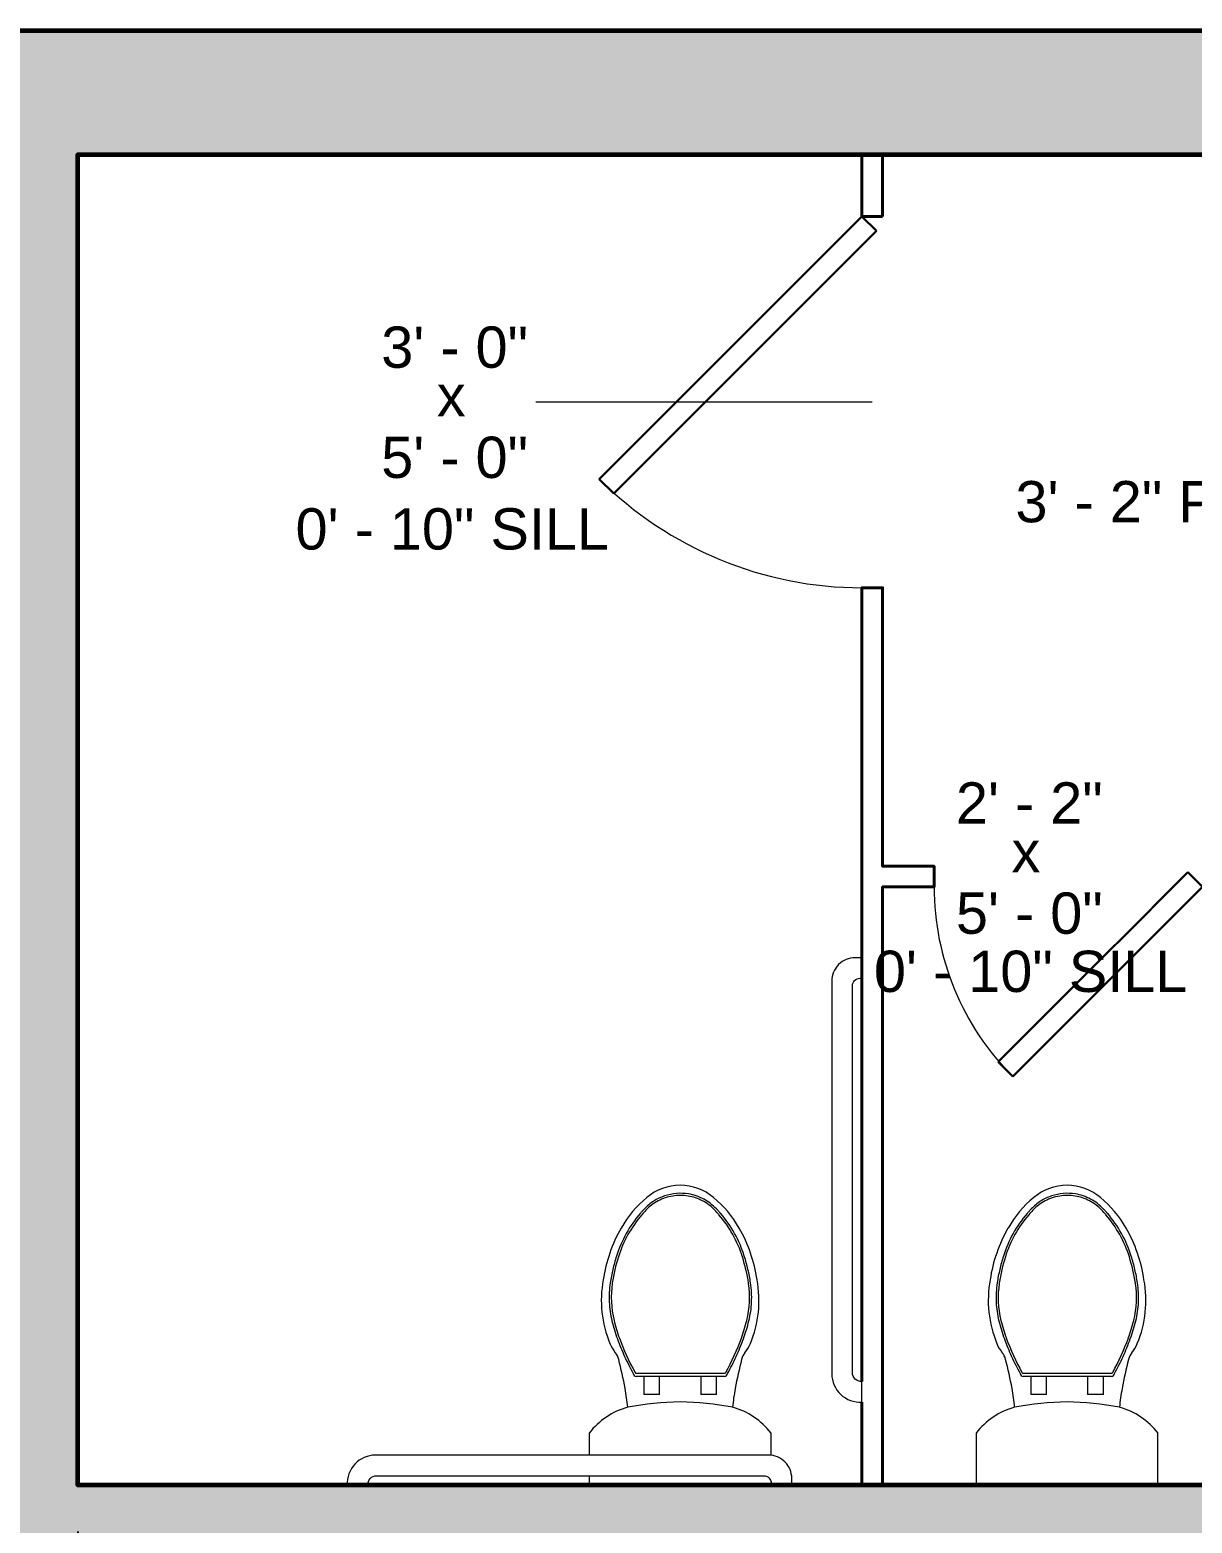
# Model space of a CAD drawing. Header units: inches. Extents: x -2078 to 106214, y -964 to 6385.
# Drawn here: x 37306.7 to 37419.4, y 3687.7 to 3832.5 of the extents above; entities that cross this region are included whole.
import ezdxf

# ---------------------------------------------------------------- set-up
doc = ezdxf.new("R2010")
doc.units = ezdxf.units.IN
doc.header["$MEASUREMENT"] = 0
for name, color, linetype, lineweight in [('A-ANNO', 2, 'Continuous', 5), ('A-ANNO-DIMS', 1, 'Continuous', 9), ('A-DETL-THIN', 151, 'Continuous', 9), ('A-DOOR', 1, 'Continuous', 18), ('A-FIXT', 150, 'Continuous', 9), ('A-WALL', 3, 'Continuous', 40)]:
    doc.layers.add(name, color=color, linetype=linetype, lineweight=lineweight)
doc.layers.add('A-HATCH', color=9, linetype='Continuous')
doc.styles.add('Arial_2', font='arial.ttf', dxfattribs={"height": 3})
doc.styles.add('Arial_3', font='arial.ttf', dxfattribs={"height": 0.125})
doc.styles.add('JC', font='arial.ttf', dxfattribs={"height": 0.125})
doc.dimstyles.new('JC-DIMS', dxfattribs={"dimtxt": 0.125, "dimasz": 0.09375, "dimexe": 0.09375, "dimexo": 0.09375, "dimgap": 0.046875, "dimtad": 1, "dimdec": 1, "dimzin": 0, "dimdsep": 46, "dimlunit": 4, "dimtxsty": 'JC', "dimblk": 'ARCHTICK', "dimcen": 0.09, "dimclrd": 1, "dimclre": 1, "dimclrt": 256, "dimadec": 0, "dimazin": 0, "dimtfac": 1, "dimtdec": 1, "dimtofl": 0, "dimtmove": 1, "dimatfit": 3, "dimfxl": 1, "dimtolj": 1, "dimtzin": 0, "dimarcsym": 0})

# ---------------------------------------------------------------- blocks, each defined once
blk = doc.blocks.new('JC_SINGLE DOOR-NO TRIM - SINGLE DOOR-1530108-3-1st Floor - Auditorium')
at = {"layer": 'A-DOOR', "lineweight": 30}
for p, q in [((-7.46, 26.46), (-8.87, 25.04)), ((18, 1), (-7.46, 26.46)), ((-8.87, 25.04), (16.59, -0.41)), ((16.59, -0.41), (18, 1))]:
    blk.add_line(p, q, dxfattribs=at)
at = {"layer": 'A-DOOR', "lineweight": 9}
blk.add_arc((18, 1), 36, 135, 180, dxfattribs=at)
blk = doc.blocks.new('BEST_Toilet-Floor_Mount-KOHLER-Cimarron-K-5310 - Not A Type-See Type Catalog-832360-3-1st Floor - Auditorium')
at = {"layer": 'A-FIXT'}
for p, q in [((8.81, -1), (-8.81, -1)), ((-8.81, -1), (-8.81, -1.17)), ((8.81, -1.84), (8.81, -1)), ((-8.81, -3.81), (-8.81, -5.97)), ((8.81, -5.97), (8.81, -3.84)), ((-3.52, -9.7), (-1.99, -9.7)), ((-3.52, -9.7), (-3.52, -11.48)), ((-1.99, -11.48), (-1.99, -9.7)), ((1.99, -9.7), (3.52, -9.7)), ((1.99, -9.7), (1.99, -11.48)), ((3.52, -11.48), (3.52, -9.7)), ((4.25, -11.48), (-4.3, -11.48)), ((4.25, -11.78), (-4.3, -11.78))]:
    blk.add_line(p, q, dxfattribs=at)
for centre, radius, start, end in [((-3.19, -1.64), 7.1, 217.5906, 254.5518), ((3.19, -1.64), 7.1, 285.4482, 322.4094), ((-23.44, -6.86), 18.43, 349.205, 354.9347), ((0.79, 24.01), 33.02, 259.7563, 268.6223), ((-0.79, 24.01), 33.02, 271.3777, 280.2437), ((23.44, -6.86), 18.43, 185.0653, 190.795), ((-51.02, -1.6), 46.51, 345.6648, 349.205), ((-4.3, -11.77), 0.299, 90, 175.6962), ((4.25, -11.77), 0.299, 4.3025, 90), ((51.02, -1.6), 46.51, 190.795, 194.3352), ((-3.34, -16.09), 3.75, 141.6816, 157.4214), ((-7.65, -12.68), 1.75, 321.6816, 345.6648), ((7.65, -12.68), 1.75, 194.3352, 218.3184), ((3.34, -16.09), 3.75, 22.5786, 38.3184), ((3.26, -18.83), 10.9, 157.4214, 190.5786), ((-3.26, -18.83), 10.9, 349.4214, 22.5786), ((6.84, -18.72), 14.45, 188.417, 209.583), ((-6.84, -18.72), 14.45, 330.417, 351.583), ((3.58, -20.57), 10.69, 209.583, 230.417), ((-3.58, -20.57), 10.69, 309.583, 330.417), ((0.06, -24.83), 5.17, 230.417, 269.359), ((-0.06, -24.83), 5.17, 270.641, 309.583)]:
    blk.add_arc(centre, radius, start, end, dxfattribs=at)
for centre, major_axis, ratio, start_param, end_param in [((14.76, -22.69), (-6.72, 21.01), 0.99726, 0.748253, 0.914402), ((-4.29, -11.92), (-0.144, 0), 0.998055, 4.719691, 5.772222), ((4.25, -11.92), (0.144, 0), 0.99807, 0.508647, 1.561187), ((-14.8, -22.7), (5.52, 21.36), 0.996876, 5.312572, 5.478562), ((10.53, -21.15), (-5.73, 16.58), 0.997479, 0.891055, 0.994325), ((-10.58, -21.15), (5.42, 16.69), 0.997344, 5.270344, 5.373801), ((2.53, -19.12), (-5.56, 7.41), 0.998758, 0.685563, 1.075947), ((-2.58, -19.12), (5.48, 7.47), 0.998725, 5.196526, 5.58692), ((10.16, -17.99), (-7.42, 15.32), 0.996871, 1.268614, 1.423842), ((-10.22, -17.99), (7.53, 15.27), 0.997058, 4.86643, 5.021783), ((5.05, -19.56), (-6.32, 9.77), 0.999003, 1.302763, 1.707421), ((-5.1, -19.56), (6.48, 9.66), 0.999368, 4.593631, 4.996279), ((5.41, -19.26), (-8.84, 8.28), 0.998783, 1.463765, 1.511024), ((-5.46, -19.26), (8.86, 8.26), 0.998854, 4.77451, 4.823535)]:
    blk.add_ellipse(centre, major_axis=major_axis, ratio=ratio, start_param=start_param, end_param=end_param, dxfattribs=at)
for points in [[(-4.59, -11.75), (-4.9, -12.29), (-5.45, -13.39), (-5.92, -14.53), (-6.13, -15.11)], [(6.08, -15.1), (5.87, -14.53), (5.4, -13.39), (4.85, -12.29), (4.54, -11.75)], [(-6.13, -15.11), (-6.23, -15.4), (-6.42, -15.97), (-6.59, -16.56), (-6.66, -16.86)], [(6.61, -16.86), (6.54, -16.56), (6.37, -15.97), (6.18, -15.39), (6.08, -15.1)], [(-6.66, -16.86), (-6.81, -17.46), (-6.98, -18.68), (-6.92, -19.92), (-6.82, -20.53)], [(6.78, -20.53), (6.87, -19.92), (6.93, -18.68), (6.76, -17.46), (6.61, -16.86)], [(-6.82, -20.53), (-6.76, -20.97), (-6.59, -21.84), (-6.36, -22.7), (-6.22, -23.13)], [(6.17, -23.13), (6.31, -22.7), (6.54, -21.84), (6.71, -20.97), (6.78, -20.53)], [(-6.22, -23.13), (-5.98, -23.89), (-5.35, -25.36), (-4.43, -26.68), (-3.91, -27.28)], [(3.87, -27.26), (4.39, -26.66), (5.3, -25.35), (5.93, -23.89), (6.17, -23.13)], [(-3.91, -27.28), (-3.84, -27.35), (-3.72, -27.5), (-3.59, -27.64), (-3.52, -27.71)]]:
    blk.add_open_spline(points, degree=3, dxfattribs=at)
for points, knots in [([(3.47, -27.71), (3.53, -27.64), (3.67, -27.49), (3.8, -27.34), (3.87, -27.26)], [-1.50814179, -1.50814179, -1.50814179, -1.50814179, -1.48416303, -1.45965057, -1.45965057, -1.45965057, -1.45965057]), ([(-3.51, -27.71), (-3.33, -27.9), (-2.95, -28.25), (-2.07, -28.82), (-0.94, -29.2), (0.37, -29.25), (1.33, -29.05), (2.06, -28.75), (2.57, -28.47), (3.05, -28.12), (3.33, -27.86), (3.47, -27.71)], [0, 0, 0, 0, 0.1, 0.2, 0.4, 0.55, 0.7, 0.775, 0.85, 0.925, 1, 1, 1, 1]), ([(-3.37, -27.58), (-3.2, -27.76), (-2.83, -28.09), (-2.19, -28.5), (-1.5, -28.79), (-0.53, -29.04), (0.73, -29.04), (1.93, -28.63), (2.78, -28.09), (3.15, -27.76), (3.32, -27.58)], [0, 0, 0, 0, 0.1, 0.2, 0.3, 0.4, 0.6, 0.8, 0.9, 1, 1, 1, 1])]:
    blk.add_open_spline(points, degree=3, knots=knots, dxfattribs=at)
blk = doc.blocks.new('JC_SINGLE DOOR-NO TRIM - SINGLE DOOR-1576144-3-1st Floor - Auditorium')
at = {"layer": 'A-DOOR', "lineweight": 30}
for p, q in [((-6.8, -17.97), (11.59, 0.41)), ((11.59, 0.41), (13, -1)), ((13, -1), (-5.38, -19.38)), ((-5.38, -19.38), (-6.8, -17.97))]:
    blk.add_line(p, q, dxfattribs=at)
at = {"layer": 'A-DOOR', "lineweight": 9}
blk.add_arc((13, -1), 26, 180, 225, dxfattribs=at)
blk = doc.blocks.new('BEST_Toilet-Floor_Mount-KOHLER-Cimarron-K-5310 - Not A Type-See Type Catalog-V14-3-1st Floor - Auditorium')
at = {"layer": 'A-FIXT'}
for p, q in [((8.81, -1), (-8.81, -1)), ((-8.81, -1), (-8.81, -5.97)), ((8.81, -5.97), (8.81, -1)), ((-3.52, -9.7), (-1.99, -9.7)), ((-3.52, -9.7), (-3.52, -11.48)), ((-1.99, -11.48), (-1.99, -9.7)), ((1.99, -9.7), (3.52, -9.7)), ((1.99, -9.7), (1.99, -11.48)), ((3.52, -11.48), (3.52, -9.7)), ((4.25, -11.48), (-4.3, -11.48)), ((4.25, -11.78), (-4.3, -11.78))]:
    blk.add_line(p, q, dxfattribs=at)
for centre, radius, start, end in [((-3.19, -1.64), 7.1, 217.5906, 254.5518), ((3.19, -1.64), 7.1, 285.4482, 322.4094), ((-23.44, -6.86), 18.43, 349.205, 354.9347), ((0.79, 24.01), 33.02, 259.7563, 268.6223), ((-0.79, 24.01), 33.02, 271.3777, 280.2437), ((23.44, -6.86), 18.43, 185.0653, 190.795), ((-51.02, -1.6), 46.51, 345.6648, 349.205), ((-4.3, -11.77), 0.299, 90, 175.6962), ((4.25, -11.77), 0.299, 4.3025, 90), ((51.02, -1.6), 46.51, 190.795, 194.3352), ((-3.34, -16.09), 3.75, 141.6816, 157.4214), ((-7.65, -12.68), 1.75, 321.6816, 345.6648), ((7.65, -12.68), 1.75, 194.3352, 218.3184), ((3.34, -16.09), 3.75, 22.5786, 38.3184), ((3.26, -18.83), 10.9, 157.4214, 190.5786), ((-3.26, -18.83), 10.9, 349.4214, 22.5786), ((6.84, -18.72), 14.45, 188.417, 209.583), ((-6.84, -18.72), 14.45, 330.417, 351.583), ((3.58, -20.57), 10.69, 209.583, 230.417), ((-3.58, -20.57), 10.69, 309.583, 330.417), ((0.06, -24.83), 5.17, 230.417, 269.359), ((-0.06, -24.83), 5.17, 270.641, 309.583)]:
    blk.add_arc(centre, radius, start, end, dxfattribs=at)
for centre, major_axis, ratio, start_param, end_param in [((14.76, -22.69), (-6.72, 21.01), 0.99726, 0.748253, 0.914402), ((-4.29, -11.92), (-0.144, 0), 0.998055, 4.719691, 5.772222), ((4.25, -11.92), (0.144, 0), 0.99807, 0.508647, 1.561187), ((-14.8, -22.7), (5.52, 21.36), 0.996876, 5.312572, 5.478562), ((10.53, -21.15), (-5.73, 16.58), 0.997479, 0.891055, 0.994325), ((-10.58, -21.15), (5.42, 16.69), 0.997344, 5.270344, 5.373801), ((2.53, -19.12), (-5.56, 7.41), 0.998758, 0.685563, 1.075947), ((-2.58, -19.12), (5.48, 7.47), 0.998725, 5.196526, 5.58692), ((10.16, -17.99), (-7.42, 15.32), 0.996871, 1.268614, 1.423842), ((-10.22, -17.99), (7.53, 15.27), 0.997058, 4.86643, 5.021783), ((5.05, -19.56), (-6.32, 9.77), 0.999003, 1.302763, 1.707421), ((-5.1, -19.56), (6.48, 9.66), 0.999368, 4.593631, 4.996279), ((5.41, -19.26), (-8.84, 8.28), 0.998783, 1.463765, 1.511024), ((-5.46, -19.26), (8.86, 8.26), 0.998854, 4.77451, 4.823535)]:
    blk.add_ellipse(centre, major_axis=major_axis, ratio=ratio, start_param=start_param, end_param=end_param, dxfattribs=at)
for points in [[(-4.59, -11.75), (-4.9, -12.29), (-5.45, -13.39), (-5.92, -14.53), (-6.13, -15.11)], [(6.08, -15.1), (5.87, -14.53), (5.4, -13.39), (4.85, -12.29), (4.54, -11.75)], [(-6.13, -15.11), (-6.23, -15.4), (-6.42, -15.97), (-6.59, -16.56), (-6.66, -16.86)], [(6.61, -16.86), (6.54, -16.56), (6.37, -15.97), (6.18, -15.39), (6.08, -15.1)], [(-6.66, -16.86), (-6.81, -17.46), (-6.98, -18.68), (-6.92, -19.92), (-6.82, -20.53)], [(6.78, -20.53), (6.87, -19.92), (6.93, -18.68), (6.76, -17.46), (6.61, -16.86)], [(-6.82, -20.53), (-6.76, -20.97), (-6.59, -21.84), (-6.36, -22.7), (-6.22, -23.13)], [(6.17, -23.13), (6.31, -22.7), (6.54, -21.84), (6.71, -20.97), (6.78, -20.53)], [(-6.22, -23.13), (-5.98, -23.89), (-5.35, -25.36), (-4.43, -26.68), (-3.91, -27.28)], [(3.87, -27.26), (4.39, -26.66), (5.3, -25.35), (5.93, -23.89), (6.17, -23.13)], [(-3.91, -27.28), (-3.84, -27.35), (-3.72, -27.5), (-3.59, -27.64), (-3.52, -27.71)]]:
    blk.add_open_spline(points, degree=3, dxfattribs=at)
for points, knots in [([(3.47, -27.71), (3.53, -27.64), (3.67, -27.49), (3.8, -27.34), (3.87, -27.26)], [-1.50814179, -1.50814179, -1.50814179, -1.50814179, -1.48416303, -1.45965057, -1.45965057, -1.45965057, -1.45965057]), ([(-3.51, -27.71), (-3.33, -27.9), (-2.95, -28.25), (-2.07, -28.82), (-0.94, -29.2), (0.37, -29.25), (1.33, -29.05), (2.06, -28.75), (2.57, -28.47), (3.05, -28.12), (3.33, -27.86), (3.47, -27.71)], [0, 0, 0, 0, 0.1, 0.2, 0.4, 0.55, 0.7, 0.775, 0.85, 0.925, 1, 1, 1, 1]), ([(-3.37, -27.58), (-3.2, -27.76), (-2.83, -28.09), (-2.19, -28.5), (-1.5, -28.79), (-0.53, -29.04), (0.73, -29.04), (1.93, -28.63), (2.78, -28.09), (3.15, -27.76), (3.32, -27.58)], [0, 0, 0, 0, 0.1, 0.2, 0.3, 0.4, 0.6, 0.8, 0.9, 1, 1, 1, 1])]:
    blk.add_open_spline(points, degree=3, knots=knots, dxfattribs=at)
blk = doc.blocks.new('_ArchTick')
at = {"color": 0, "linetype": 'ByBlock', "const_width": 0.15}
blk.add_lwpolyline([(-0.5, -0.5), (0.5, 0.5)], dxfattribs=at)
blk = doc.blocks.new('*D1677')
at = {"layer": 'A-ANNO-DIMS', "color": 1, "lineweight": -2, "transparency": 16777216}
for p, q in [((37669.39, 3735.89), (37669.39, 3523.03)), ((37311.39, 3686.89), (37311.39, 3523.03)), ((37311.39, 3527.53), (37669.39, 3527.53))]:
    blk.add_line(p, q, dxfattribs=at)
at = {"layer": 'Defpoints', "color": 0, "transparency": 16777216}
for p in [(37669.39, 3740.39), (37311.39, 3691.39), (37669.39, 3527.53)]:
    blk.add_point(p, dxfattribs=at)
at = {"layer": 'A-ANNO-DIMS', "color": 1, "lineweight": -2, "transparency": 16777216, "xscale": 4.5, "yscale": 4.5, "zscale": 4.5, "rotation": 180}
blk.add_blockref('_ArchTick', (37311.39, 3527.53), dxfattribs=at)
at = {"layer": 'A-ANNO-DIMS', "color": 1, "lineweight": -2, "transparency": 16777216, "xscale": 4.5, "yscale": 4.5, "zscale": 4.5}
blk.add_blockref('_ArchTick', (37669.39, 3527.53), dxfattribs=at)
at = {"layer": 'A-ANNO-DIMS', "color": 2, "transparency": 16777216, "insert": (37490.39, 3532.84), "char_height": 6, "width": 0.5739, "attachment_point": 5, "style": 'JC'}
blk.add_mtext('\\A1;29\'-10"', dxfattribs=at)
blk = doc.blocks.new('*D1639')
at = {"layer": 'A-ANNO-DIMS', "color": 1, "lineweight": -2, "transparency": 16777216}
for p, q in [((37669.39, 3735.89), (37669.39, 3507.03)), ((36446.39, 3681.89), (36446.39, 3507.03)), ((36446.39, 3511.53), (37669.39, 3511.53))]:
    blk.add_line(p, q, dxfattribs=at)
at = {"layer": 'Defpoints', "color": 0, "transparency": 16777216}
for p in [(37669.39, 3740.39), (36446.39, 3686.39), (37669.39, 3511.53)]:
    blk.add_point(p, dxfattribs=at)
at = {"layer": 'A-ANNO-DIMS', "color": 1, "lineweight": -2, "transparency": 16777216, "xscale": 4.5, "yscale": 4.5, "zscale": 4.5, "rotation": 180}
blk.add_blockref('_ArchTick', (36446.39, 3511.53), dxfattribs=at)
at = {"layer": 'A-ANNO-DIMS', "color": 1, "lineweight": -2, "transparency": 16777216, "xscale": 4.5, "yscale": 4.5, "zscale": 4.5}
blk.add_blockref('_ArchTick', (37669.39, 3511.53), dxfattribs=at)
at = {"layer": 'A-ANNO-DIMS', "color": 2, "transparency": 16777216, "insert": (37057.89, 3516.84), "char_height": 6, "width": 0.6604, "attachment_point": 5, "style": 'JC'}
blk.add_mtext('\\A1;101\'-11"', dxfattribs=at)
blk = doc.blocks.new('JC- existing door Tag_quad - JC- existing door Tag_quad-839775-3-1st Floor - Auditorium')
at = {"layer": 'A-ANNO', "insert": (-0.0234, 0.0378), "char_height": 0.0625, "width": 0.0505, "attachment_point": 1, "style": 'Arial_3', "bg_fill": 3, "box_fill_scale": 1.25, "bg_fill_color": 256, "bg_fill_true_color": 13158600, "bg_fill_transparency": 0}
blk.add_mtext('x', dxfattribs=at)

msp = doc.modelspace()

# ---------------------------------------------------------------- linework, layer by layer
at = {"layer": 'A-ANNO'}
msp.add_line((37388.386, 3796.388), (37355.795, 3796.367), dxfattribs=at)
at = {"layer": 'A-DETL-THIN'}
for p, q in [((37337.508, 3691.388), (37339.505, 3691.388)), ((37378.592, 3691.388), (37380.592, 3691.388))]:
    msp.add_line(p, q, dxfattribs=at)
msp.add_lwpolyline([(37386.729, 3742.522, 0.4142136), (37384.471, 3740.263), (37384.471, 3702.183, 0.4319428), (37387.386, 3699.438), (37387.386, 3701.434, -0.4304413), (37386.471, 3702.301), (37386.471, 3739.805, -0.4142136), (37387.188, 3740.522), (37387.386, 3740.522), (37387.386, 3742.522)], format="xyb", close=True, dxfattribs=at)
for points in [[(37380.592, 3691.388), (37380.592, 3692.045, 0.4142136), (37378.334, 3694.303), (37340.253, 3694.303, 0.4319428), (37337.508, 3691.388)], [(37339.505, 3691.388, -0.4304413), (37340.371, 3692.303), (37377.875, 3692.303, -0.4142136), (37378.592, 3691.586), (37378.592, 3691.388)]]:
    msp.add_lwpolyline(points, format="xyb", dxfattribs=at)
at = {"layer": 'A-WALL'}
for p, q in [((37387.386, 3814.388), (37387.386, 3820.388)), ((37389.386, 3814.388), (37389.386, 3820.388)), ((37387.386, 3814.388), (37389.386, 3814.388)), ((37401.888, 3751.388), (37405.12, 3751.388)), ((37387.386, 3691.388), (37387.386, 3699.438))]:
    msp.add_line(p, q, dxfattribs=at)
msp.add_lwpolyline([(37389.386, 3691.388), (37389.386, 3749.388), (37394.386, 3749.388), (37394.386, 3751.388), (37389.386, 3751.388), (37389.386, 3778.388), (37387.386, 3778.388), (37387.386, 3701.434)], dxfattribs=at)

# ---------------------------------------------------------------- block references
at = {"layer": 'A-DOOR', "rotation": 89.99999999999993}
msp.add_blockref('JC_SINGLE DOOR-NO TRIM - SINGLE DOOR-1530108-3-1st Floor - Auditorium', (37388.386, 3796.388), dxfattribs=at)
at = {"layer": 'A-FIXT', "rotation": 180}
for name, p in [('BEST_Toilet-Floor_Mount-KOHLER-Cimarron-K-5310 - Not A Type-See Type Catalog-832360-3-1st Floor - Auditorium', (37369.773, 3690.462)), ('BEST_Toilet-Floor_Mount-KOHLER-Cimarron-K-5310 - Not A Type-See Type Catalog-V14-3-1st Floor - Auditorium', (37407.273, 3690.462))]:
    msp.add_blockref(name, p, dxfattribs=at)

# ---------------------------------------------------------------- texts
at = {"layer": 'A-ANNO', "char_height": 4, "width": 17.978, "attachment_point": 1, "style": 'Arial_2', "bg_fill": 3, "box_fill_scale": 1.25, "bg_fill_color": 256, "bg_fill_true_color": 13158600, "bg_fill_transparency": 0}
for s, insert in [('3\' - 0"', (37340.803, 3803.713)), ('5\' - 0"', (37340.803, 3793.031)), ('2\' - 2"', (37396.501, 3759.525)), ('5\' - 0"', (37396.501, 3748.844))]:
    msp.add_mtext(s, dxfattribs=dict(at, insert=insert))
at = {"layer": 'A-ANNO', "char_height": 4, "attachment_point": 1, "style": 'Arial_2'}
for s, insert, width in [('3\' - 2" PONYWALL HT.', (37402.271, 3788.731), 72.72), ('0\' - 10" SILL', (37332.497, 3786.093), 37.976)]:
    msp.add_mtext(s, dxfattribs=dict(at, insert=insert, width=width))

# ---------------------------------------------------------------- dimensions: what is measured, and where the dimension line sits
at = {"layer": 'A-ANNO-DIMS'}
for base, p1, picture, middle in [((37669.386, 3511.53), (36446.386, 3686.388), '*D1639', (37057.886, 3516.844)), ((37669.386, 3527.53), (37311.386, 3691.388), '*D1677', (37490.386, 3532.844))]:
    dim = msp.add_linear_dim(base=base, p1=p1, p2=(37669.386, 3740.388), dimstyle='JC-DIMS', override={"dimclrt": 2}, dxfattribs=at)
    dim.commit()
    dim.dimension.update_dxf_attribs({"geometry": picture, "text_midpoint": middle})

# ---------------------------------------------------------------- next in the draw order: block references
at = {"layer": 'A-ANNO', "xscale": 64, "yscale": 64, "zscale": 64}
msp.add_blockref('JC- existing door Tag_quad - JC- existing door Tag_quad-839775-3-1st Floor - Auditorium', (37347.689, 3796.576), dxfattribs=at)
at = {"layer": 'A-DOOR'}
msp.add_blockref('JC_SINGLE DOOR-NO TRIM - SINGLE DOOR-1576144-3-1st Floor - Auditorium', (37407.386, 3750.388), dxfattribs=at)

# ---------------------------------------------------------------- next in the draw order: texts
at = {"layer": 'A-ANNO', "insert": (37388.551, 3743.202), "char_height": 4, "width": 37.976, "attachment_point": 1, "style": 'Arial_2'}
msp.add_mtext('0\' - 10" SILL', dxfattribs=at)

# ---------------------------------------------------------------- next in the draw order: block references
at = {"layer": 'A-ANNO', "xscale": 64, "yscale": 64, "zscale": 64}
msp.add_blockref('JC- existing door Tag_quad - JC- existing door Tag_quad-839775-3-1st Floor - Auditorium', (37403.386, 3752.388), dxfattribs=at)

# ---------------------------------------------------------------- next in the draw order: hatches: boundary and pattern name
at = {"layer": 'A-HATCH'}
h = msp.add_hatch(color=256, dxfattribs=at)
h.dxf.hatch_style = 1
edge = h.paths.add_edge_path()
edge.add_line((37697.386, 3740.272), (37697.386, 3764.388))
edge.add_line((37697.386, 3764.388), (37679.386, 3764.388))
edge.add_line((37679.386, 3764.388), (37679.386, 3830.388))
edge.add_line((37679.386, 3830.388), (37657.386, 3830.388))
edge.add_line((37657.386, 3830.388), (37657.386, 3820.388))
edge.add_line((37657.386, 3820.388), (37669.386, 3820.388))
edge.add_line((37669.386, 3820.388), (37669.386, 3766.749))
edge.add_line((37669.386, 3766.749), (37614.416, 3711.779))
edge.add_line((37614.416, 3711.779), (37569.076, 3709.64))
edge.add_line((37569.076, 3709.64), (37569.076, 3691.388))
edge.add_line((37569.076, 3691.388), (37311.386, 3691.388))
edge.add_line((37311.386, 3691.388), (37311.386, 3820.388))
edge.add_line((37311.386, 3820.388), (37568.386, 3820.388))
edge.add_line((37568.386, 3820.388), (37568.386, 3796.388))
edge.add_line((37568.386, 3796.388), (37573.386, 3796.388))
edge.add_line((37573.386, 3796.388), (37573.386, 3820.388))
edge.add_line((37573.386, 3820.388), (37621.386, 3820.388))
edge.add_line((37621.386, 3820.388), (37621.386, 3830.388))
edge.add_line((37621.386, 3830.388), (37607.386, 3830.388))
edge.add_line((37607.386, 3830.388), (37607.386, 3968.394))
edge.add_line((37607.386, 3968.394), (37594.386, 3968.394))
edge.add_line((37594.386, 3968.394), (37594.386, 3832.388))
edge.add_line((37594.386, 3832.388), (37301.136, 3832.388))
edge.add_line((37301.136, 3832.388), (37301.136, 3820.388))
edge.add_line((37301.136, 3820.388), (37304.386, 3820.388))
edge.add_line((37304.386, 3820.388), (37304.386, 3672.388))
edge.add_line((37304.386, 3672.388), (37594.167, 3672.388))
edge.add_line((37594.167, 3672.388), (37594.167, 3652.56))
edge.add_line((37594.167, 3652.56), (37599.167, 3652.56))
edge.add_line((37599.167, 3652.56), (37599.167, 3662.56))
edge.add_line((37599.167, 3662.56), (37615.167, 3662.56))
edge.add_arc((37718.338, 3641.145), 105.37, 165.48193, 168.2739, ccw=False)
edge.add_arc((37718.338, 3641.145), 105.37, 109.82171, 165.48193, ccw=False)
edge.add_line((37682.607, 3740.272), (37697.386, 3740.272))

# ---------------------------------------------------------------- next in the draw order: linework, layer by layer
at = {"layer": 'A-WALL', "lineweight": 60}
for points in [[(37594.386, 3832.388), (37301.136, 3832.388), (37301.136, 3820.388), (37304.386, 3820.388), (37304.386, 3672.388), (37594.167, 3672.388)], [(37569.076, 3691.388), (37311.386, 3691.388), (37311.386, 3820.388), (37568.386, 3820.388)]]:
    msp.add_lwpolyline(points, dxfattribs=at)

doc.saveas('drawing.dxf')
